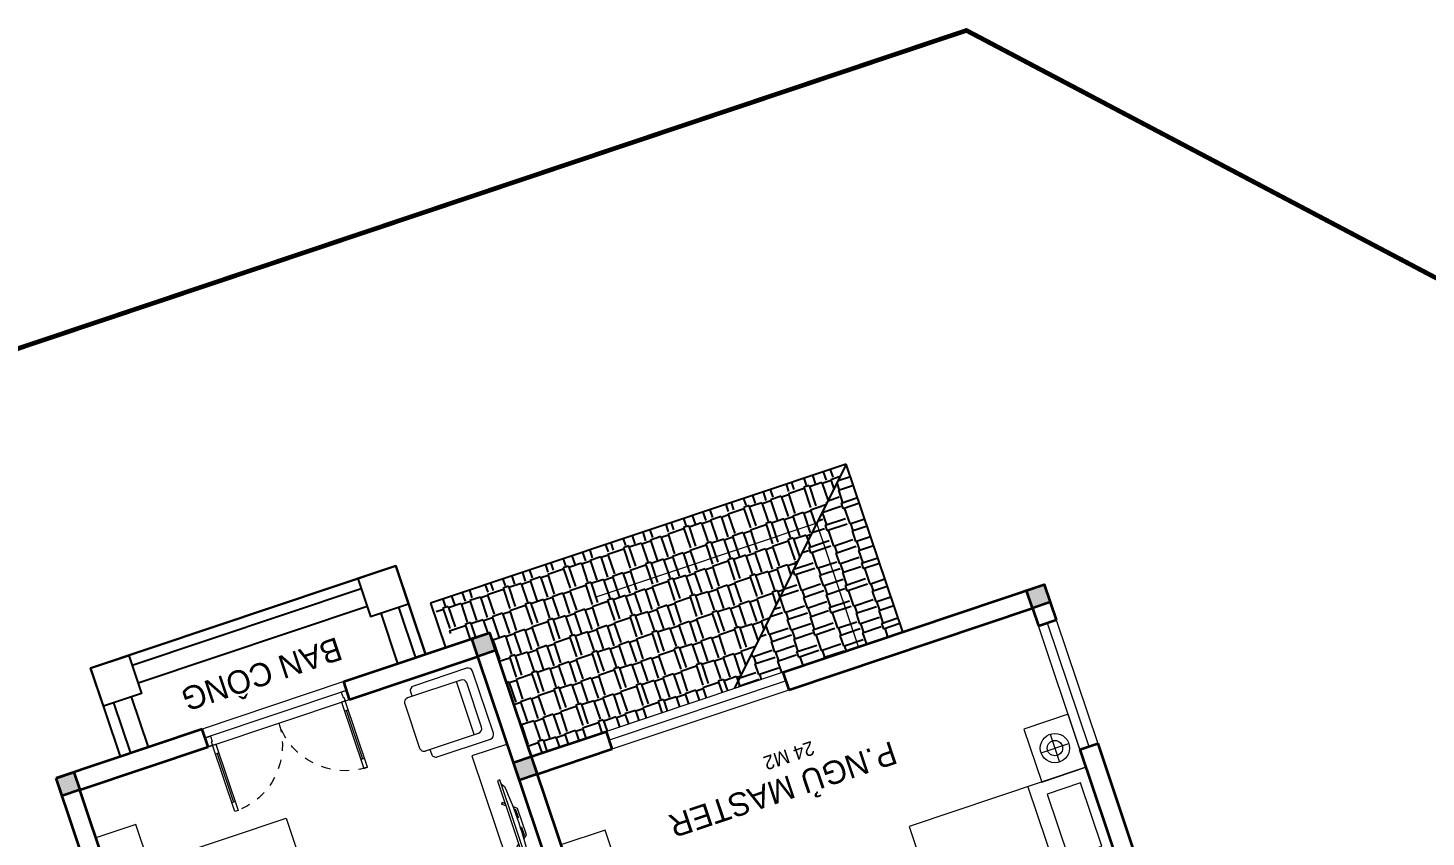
# Model space of a CAD drawing. Header units: metres. Extents: x 568336 to 569219, y 2065964 to 2066430.
# Drawn here: x 568462.29 to 568477.27, y 2066119.48 to 2066128.16 of the extents above; entities that cross this region are included whole.
import ezdxf

# ---------------------------------------------------------------- set-up
doc = ezdxf.new("R2010")
doc.units = ezdxf.units.M
doc.linetypes.add('CENTER', pattern=[2, 1.25, -0.25, 0.25, -0.25])
doc.linetypes.add('HIDDEN', pattern=[0.375, 0.25, -0.125])
doc.layers.get('0').update_dxf_attribs({"linetype": 'CONTINUOUS'})
for name, color, linetype, lineweight in [('-CONCRETE', 1, 'CONTINUOUS', 35), ('-DOOR', 137, 'CONTINUOUS', 9), ('-FURNITURE', 46, 'CONTINUOUS', 9), ('-HIDE', 3, 'HIDDEN', 13), ('-LINE1', 7, 'CONTINUOUS', 18), ('-RANH GIOI KHU DAT', 12, 'CENTER', 18), ('-TEXT', 7, 'CONTINUOUS', 15), ('-WALL', 4, 'CONTINUOUS', 35), ('TEXT25', 2, 'CONTINUOUS', 13)]:
    doc.layers.add(name, color=color, linetype=linetype, lineweight=lineweight)
for name, color, linetype in [('1-NETMANH', 8, 'CONTINUOUS'), ('13. NET HATCH', 252, 'CONTINUOUS'), ('LoLK', 6, 'CONTINUOUS'), ('SOLO', 7, 'CONTINUOUS')]:
    doc.layers.add(name, color=color, linetype=linetype)
doc.styles.add('T1', font='', dxfattribs={"height": 200})
doc.styles.get('T1').set_extended_font_data('VNgeometric Light')

# ---------------------------------------------------------------- blocks, each defined once
blk = doc.blocks.new('A$C32e20c34')
blk.add_line((657, 2050), (657, 450))
for points in [[(0, 2050), (450, 2050), (450, 2500), (0, 2500)], [(109, 1910), (485.5, 1910), (485.5, 1292.5), (109, 1292.5)], [(109, 590), (485.5, 590), (485.5, 1207.5), (109, 1207.5)], [(0, 450), (450, 450), (450, 0), (0, 0)]]:
    blk.add_lwpolyline(points, close=True)
blk.add_lwpolyline([(0, 2050), (2000, 2050), (2000, 450), (0, 450), (0, 2050)])
blk = doc.blocks.new('XR.MB.LM123$0$tvi 1')
blk.add_lwpolyline([(29, 0), (29, -1000), (0, -1000), (0, 0)], close=True)
for points in [[(29, -50), (52, -81)], [(-24, -236), (-39, -252)], [(0, -285), (-39, -252)], [(0, -256), (-24, -236)], [(70, -315), (111, -350), (111, -650), (70, -685)], [(89, -446), (89, -360), (71, -345)], [(89, -446), (73, -446)], [(89, -554), (89, -640), (71, -655)], [(89, -554), (73, -554)], [(0, -715), (-39, -748)], [(-24, -764), (-39, -748)], [(0, -744), (-24, -764)], [(29, -950), (52, -919)]]:
    blk.add_lwpolyline(points)
blk.add_arc((-4025, -500), 4099, 354.1311, 5.8689)
blk = doc.blocks.new('A$C8a974c9c')
for p, q in [((1750, 2957), (1750, 2643)), ((1593, 2800), (1908, 2800)), ((1343, 2500), (1343, 700)), ((1750, 243), (1750, 557)), ((1593, 400), (1908, 400))]:
    blk.add_line(p, q)
for points in [[(2000, 3100), (1500, 3100), (1500, 2500), (2000, 2500)], [(1891, 2360), (1514, 2360), (1514, 1643), (1891, 1643)], [(1891, 840), (1514, 840), (1514, 1558), (1891, 1558)], [(2000, 100), (1500, 100), (1500, 700), (2000, 700)]]:
    blk.add_lwpolyline(points, close=True)
blk.add_lwpolyline([(2000, 2500), (0, 2500), (0, 700), (2000, 700), (2000, 2500)])
for centre, radius in [((1750, 2800), 157), ((1750, 2800), 82.4), ((1750, 400), 157), ((1750, 400), 82.4)]:
    blk.add_circle(centre, radius)
blk = doc.blocks.new('A$C5C575821')
at = {"layer": '-CONCRETE'}
h = blk.add_hatch(color=256, dxfattribs=at)
h.dxf.hatch_style = 1
h.paths.add_polyline_path([(0, 200), (0, 0), (200, 0), (200, 200)])
blk.add_lwpolyline([(0, 0), (200, 0), (200, 200), (0, 200)], close=True, dxfattribs=at)
blk = doc.blocks.new('A$C7d565662')
for p, q in [((0, 751), (0, 150)), ((751, 801), (50, 801)), ((801, 150), (801, 751)), ((100, 651), (100, 50)), ((701, 601), (100, 601)), ((651, 701), (150, 701)), ((701, 50), (701, 651)), ((50, 100), (100, 100)), ((701, 100), (751, 100)), ((150, 0), (651, 0))]:
    blk.add_line(p, q)
for centre, start, end in [((50, 751), 90, 180), ((751, 751), 0, 90), ((150, 651), 90, 180), ((651, 651), 0, 90), ((50, 150), 180, 270), ((751, 150), 270, 0), ((150, 50), 180, 270), ((651, 50), 270, 0)]:
    blk.add_arc(centre, 50.1, start, end)
blk = doc.blocks.new('*U196')
for p, q in [((-1510, 650), (-1550, 650)), ((-1530, 100), (-1530, 650)), ((-90, 650), (-50, 650)), ((-70, 100), (-70, 650)), ((-1510, 100), (-1550, 100)), ((-90, 100), (-50, 100))]:
    blk.add_line(p, q)
for points in [[(-1550, 0), (-1510, 0), (-1510, 750), (-1550, 750)], [(-50, 0), (-90, 0), (-90, 750), (-50, 750)], [(-1600, -100), (-1540, -100), (-1540, -40), (-1550, -40), (-1550, 0), (-1600, 0)], [(0, -100), (-60, -100), (-60, -40), (-50, -40), (-50, 0), (0, 0)]]:
    blk.add_lwpolyline(points, close=True)
at = {"linetype": 'HIDDEN', "ltscale": 0.1}
for centre, start, end in [((-1550, 0), 0, 90), ((-50, 0), 90, 180)]:
    blk.add_arc(centre, 750, start, end, dxfattribs=at)
blk = doc.blocks.new('BT4-T2.1')
at = {"layer": '13. NET HATCH'}
h = blk.add_hatch(dxfattribs=at)
h.set_pattern_fill('MAIGO-02', color=256, scale=0.02, angle=-161.4592)
h.set_pattern_definition([(198.54083, (568735.99792, 2066079.58125), (-0.40721437, -0.3897133), [0.12, -0.1, 0.14, -0.06, 0.18, -0.08]), (198.54083, (568735.88733, 2066079.5336), (-0.40721437, -0.3897133), [0.1, -0.38, 0.08, -0.12]), (198.54083, (568735.65184, 2066079.481), (-0.40721437, -0.3897133), [0.06, -0.62]), (288.540825, (568735.99792, 2066079.58125), (0.23749181, -0.17348671), [0.23, -0.73]), (288.540825, (568735.88415, 2066079.54309), (0.23749181, -0.17348671), [0.225, -0.735]), (288.540825, (568735.78934, 2066079.51129), (0.23749181, -0.17348671), [0.21, -0.75]), (288.540825, (568735.65184, 2066079.481), (0.23749181, -0.17348671), [0.23, -0.73]), (288.540825, (568735.59495, 2066079.46192), (0.23749181, -0.17348671), [0.23, -0.73]), (288.540825, (568735.42906, 2066079.39046), (0.23749181, -0.17348671), [0.22, -0.74])])
h.paths.add_polyline_path([(568466.887, 2066121.554), (568467.236, 2066121.671), (568467.681, 2066120.344), (568469.862, 2066121.076), (568471.059, 2066123.481), (568466.603, 2066121.987)])
h = blk.add_hatch(dxfattribs=at)
h.set_pattern_fill('MAIGO-02', color=256, scale=0.02, angle=-71.4592)
h.set_pattern_definition([(288.54083, (568713.65573, 2066069.08819), (0.3897133, -0.40721437), [0.12, -0.1, 0.14, -0.06, 0.18, -0.08]), (288.54083, (568713.70337, 2066068.9776), (0.3897133, -0.40721437), [0.1, -0.38, 0.08, -0.12]), (288.54083, (568713.75598, 2066068.7421), (0.3897133, -0.40721437), [0.06, -0.62]), (18.540825, (568713.65573, 2066069.08819), (0.17348671, 0.23749181), [0.23, -0.73]), (18.540825, (568713.69389, 2066068.97442), (0.17348671, 0.23749181), [0.225, -0.735]), (18.540825, (568713.72569, 2066068.8796), (0.17348671, 0.23749181), [0.21, -0.75]), (18.540825, (568713.75598, 2066068.7421), (0.17348671, 0.23749181), [0.23, -0.73]), (18.540825, (568713.77506, 2066068.68522), (0.17348671, 0.23749181), [0.23, -0.73]), (18.540825, (568713.84652, 2066068.51933), (0.17348671, 0.23749181), [0.22, -0.74])])
h.paths.add_polyline_path([(568471.663, 2066121.68), (568471.059, 2066123.481), (568469.862, 2066121.076)])
at = {"layer": '-DOOR'}
for points in [[(568473.753, 2066120.482), (568473.563, 2066120.418), (568473.118, 2066121.746), (568473.308, 2066121.809)], [(568468.551, 2066120.425), (568470.447, 2066121.061), (568470.383, 2066121.25), (568468.487, 2066120.614)], [(568464.219, 2066120.449), (568465.735, 2066120.957), (568465.672, 2066121.147), (568464.155, 2066120.638)]]:
    blk.add_lwpolyline(points, close=True, dxfattribs=at)
for points in [[(568473.213, 2066121.778), (568473.658, 2066120.45)], [(568470.415, 2066121.156), (568468.519, 2066120.52)], [(568465.703, 2066121.052), (568464.187, 2066120.543)]]:
    blk.add_lwpolyline(points, dxfattribs=at)
at = {"layer": '-FURNITURE'}
blk.add_lwpolyline([(568467.555, 2066118.833), (568467.934, 2066118.961), (568467.426, 2066120.477), (568467.046, 2066120.35)], close=True, dxfattribs=at)
blk.add_lwpolyline([(568468.89, 2066116.741), (568469.364, 2066116.9), (568468.473, 2066119.555), (568467.999, 2066119.396)], dxfattribs=at)
at = {"layer": '-HIDE', "ltscale": 10}
for p, q in [((568470.744, 2066122.848), (568467.236, 2066121.671)), ((568471.189, 2066121.521), (568470.744, 2066122.848))]:
    blk.add_line(p, q, dxfattribs=at)
at = {"layer": '-LINE1'}
blk.add_lwpolyline([(568463.278, 2066120.344), (568462.96, 2066121.292), (568466.231, 2066122.389), (568466.549, 2066121.441)], dxfattribs=at)
at = {"layer": '-RANH GIOI KHU DAT', "linetype": 'HIDDEN', "ltscale": 10, "const_width": 0.05}
blk.add_lwpolyline([(568465.624, 2066104.779), (568482.553, 2066110.46), (568478.451, 2066124.911), (568472.346, 2066128.131), (568459.261, 2066123.739)], close=True, dxfattribs=at)
at = {"layer": '-WALL'}
for p, q in [((568470.383, 2066121.25), (568473.18, 2066122.189)), ((568473.18, 2066122.189), (568473.308, 2066121.809)), ((568470.447, 2066121.061), (568473.054, 2066121.935)), ((568473.054, 2066121.935), (568473.118, 2066121.746)), ((568465.672, 2066121.147), (568467.236, 2066121.671)), ((568467.236, 2066121.671), (568469.144, 2066115.983)), ((568465.735, 2066120.957), (568467.11, 2066121.418)), ((568468.891, 2066116.109), (568467.11, 2066121.418)), ((568470.447, 2066121.061), (568470.383, 2066121.25)), ((568465.735, 2066120.957), (568465.672, 2066121.147)), ((568464.155, 2066120.638), (568462.591, 2066120.113)), ((568464.219, 2066120.449), (568464.155, 2066120.638)), ((568467.681, 2066120.344), (568468.487, 2066120.614)), ((568468.551, 2066120.425), (568468.487, 2066120.614)), ((568473.753, 2066120.482), (568474.643, 2066117.827)), ((568462.844, 2066119.987), (568464.219, 2066120.449)), ((568467.745, 2066120.155), (568468.551, 2066120.425)), ((568473.563, 2066120.418), (568474.39, 2066117.953)), ((568464.275, 2066115.721), (568462.844, 2066119.987))]:
    blk.add_line(p, q, dxfattribs=at)
for points in [[(568473.118, 2066121.746), (568473.308, 2066121.809)], [(568473.563, 2066120.418), (568473.753, 2066120.482)], [(568464.085, 2066115.657), (568462.591, 2066120.113)]]:
    blk.add_lwpolyline(points, dxfattribs=at)
at = {"layer": '1-NETMANH'}
for p, q in [((568462.96, 2066121.292), (568466.231, 2066122.389)), ((568466.231, 2066122.389), (568466.549, 2066121.441)), ((568462.96, 2066121.292), (568463.278, 2066120.344))]:
    blk.add_line(p, q, dxfattribs=at)
at = {"layer": 'SOLO'}
for p, q in [((568471.059, 2066123.481), (568466.603, 2066121.987)), ((568471.663, 2066121.68), (568471.059, 2066123.481)), ((568466.603, 2066121.987), (568466.762, 2066121.513)), ((568467.395, 2066121.197), (568467.681, 2066120.344))]:
    blk.add_line(p, q, dxfattribs=at)
for points in [[(568471.059, 2066123.481), (568469.862, 2066121.076)], [(568466.549, 2066121.441), (568466.231, 2066122.389), (568462.96, 2066121.292), (568463.278, 2066120.344)], [(568465.86, 2066122.143), (568463.404, 2066121.32)], [(568465.923, 2066121.954), (568463.468, 2066121.13)], [(568466.069, 2066121.881), (568466.25, 2066121.341)], [(568466.258, 2066121.945), (568466.44, 2066121.404)], [(568463.206, 2066120.921), (568463.387, 2066120.381)], [(568463.395, 2066120.985), (568463.577, 2066120.444)]]:
    blk.add_lwpolyline(points, dxfattribs=at)
for points in [[(568466.231, 2066122.389), (568465.823, 2066122.252), (568465.96, 2066121.845), (568466.367, 2066121.981)], [(568462.96, 2066121.292), (568463.368, 2066121.429), (568463.504, 2066121.021), (568463.097, 2066120.884)]]:
    blk.add_lwpolyline(points, close=True, dxfattribs=at)
at = {"layer": '-DOOR', "xscale": -0.0009999999999999998, "yscale": 0.001, "zscale": 0.001, "rotation": 198.5408250008294}
blk.add_blockref('*U196', (568465.735, 2066120.957), dxfattribs=at)
at = {"layer": '-FURNITURE'}
for name, p, xscale, yscale, zscale, rotation in [('A$C7d565662', (568466.278, 2066121.052), 0.0009999999999999998, 0.0009999999999999998, 0.0009999999999999998, 288.5408250008293), ('A$C8a974c9c', (568472.526, 2066117.223), 0.001, 0.001, 0.001, 18.54082500082936), ('A$C32e20c34', (568463.811, 2066117.103), 0.001, 0.001, 0.001, 18.54082500082936)]:
    blk.add_blockref(name, p, dxfattribs=dict(at, xscale=xscale, yscale=yscale, zscale=zscale, rotation=rotation))
at = {"layer": '-FURNITURE', "extrusion": (0, 0, -1), "xscale": 0.001, "yscale": 0.001, "zscale": 0.001, "rotation": 161.4554852767622}
blk.add_blockref('XR.MB.LM123$0$tvi 1', (-568467.637, 2066119.136), dxfattribs=at)
at = {"layer": '-WALL', "xscale": -0.0009999999999999998, "yscale": 0.001, "zscale": 0.001, "rotation": 198.5408250008294}
for p in [(568472.991, 2066122.125), (568467.046, 2066121.608), (568467.046, 2066121.608), (568467.492, 2066120.281), (568462.591, 2066120.113), (568462.591, 2066120.113)]:
    blk.add_blockref('A$C5C575821', p, dxfattribs=at)
at = {"layer": '-TEXT', "color": 2}
for s, p in [('BAN CÔNG', (568465.599, 2066121.629)), ('P.NGỦ MASTER', (568471.545, 2066120.514))]:
    blk.add_text(s, height=0.25, rotation=198.5408, dxfattribs=at).set_placement(p)
at = {"layer": 'TEXT25', "style": 'T1'}
blk.add_text('24 M2', height=0.15, rotation=198.5408, dxfattribs=at).set_placement((568470.685, 2066120.514))

msp = doc.modelspace()

# ---------------------------------------------------------------- block references
at = {"layer": 'LoLK'}
msp.add_blockref('BT4-T2.1', (0, 0), dxfattribs=at)

doc.saveas('drawing.dxf')
